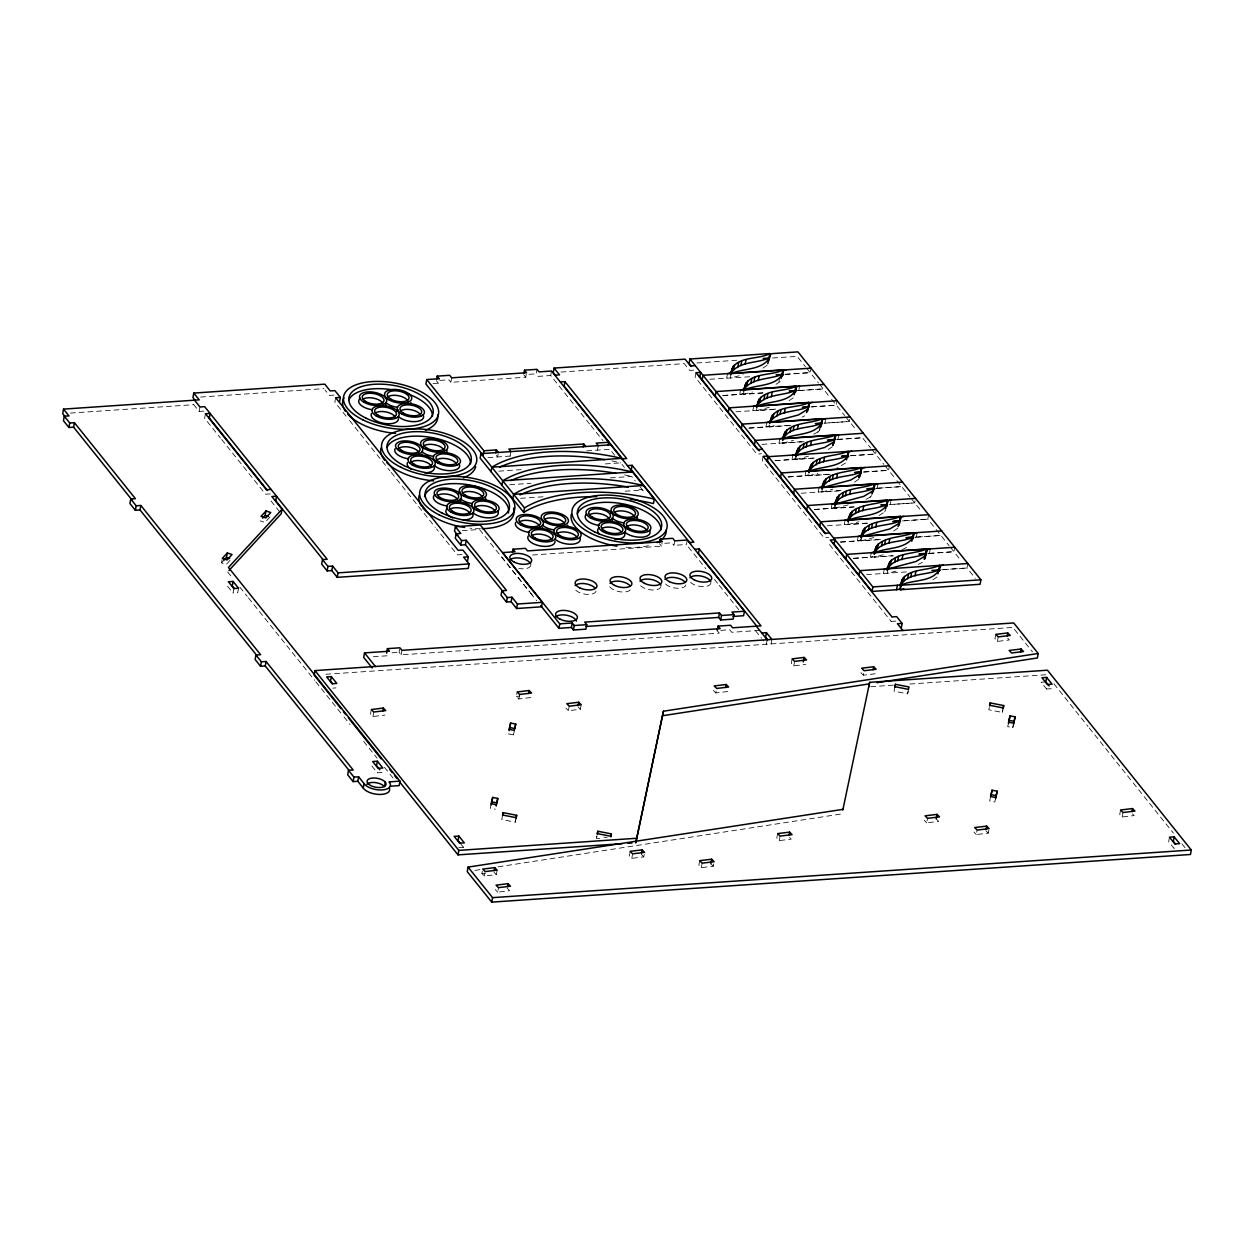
<?xml version="1.0" encoding="UTF-8"?>
<svg xmlns="http://www.w3.org/2000/svg" width="1254" height="1254" viewBox="0 0 1254 1254"><rect width="100%" height="100%" fill="white"/><g stroke="black" fill="none" stroke-linecap="round" stroke-linejoin="round"><path stroke-width="0.75" stroke-dasharray="5 3.75" d="M203.838 411.14L199.151 411.469L193.712 404.681L194.542 400.183M199.151 411.469L199.982 406.97M205.421 413.757L204.606 418.256L220.453 438.007M229.999 560.397L226.269 564.441L221.503 562.874L222.319 558.375M238.542 588.22L237.727 592.719L233.025 593.032L233.855 588.549M335.664 397.722L334.849 402.221L348.33 419.008M371.325 709.513L370.51 713.996L372.955 716.504L384.9 715.078M372.955 716.504L373.77 712.021M433.038 383.536L438.398 383.175L439.213 378.692M717.257 630.605L719.294 633.145L401.123 654.839L399.085 652.299L399.916 647.801M382.015 772.495L377.313 772.809L378.144 768.31M526.288 374.225L525.739 377.219L450.876 382.329L451.691 377.83M401.123 654.839L401.954 650.34M498.151 453.964L497.603 456.958L495.565 454.403M510.08 456.095L510.911 451.612M589.615 424.024L550.694 375.526L538.217 376.372L536.163 373.833L536.994 369.334M458.807 847.673L463.494 847.343L464.043 844.35M550.694 375.526L551.509 371.027M491.16 803.72L490.33 808.203L495.408 809.206M497.148 870.135L496.318 874.634L484.357 876.06L481.912 873.552L482.743 869.069M530.755 697.522L518.811 698.964L516.35 696.44L517.181 691.957M484.357 876.06L484.906 873.066M518.811 698.964L519.626 694.465M508.309 733.872L513.388 734.86L513.936 731.866M502.572 815.022L501.757 819.505L515.284 822.169L515.849 819.802M507.196 888.193L509.657 890.701L497.697 892.143L498.512 887.644M515.284 822.169L516.099 817.671M597.421 450.139L598.252 445.656M581.198 704.764L580.367 709.247L568.407 710.689L569.238 706.19M599.835 838.769L596.449 838.095L597.265 833.612M532.574 554.989L661.469 546.195L662.018 543.201M695.986 372.72L695.155 377.203L756.867 454.089L761.539 453.776M687.255 540.004L686.424 544.502L673.947 545.349L674.777 540.866M630.182 851.325L629.367 855.808L631.812 858.316L643.772 856.89L644.321 853.896M631.812 858.316L632.627 853.833M727.508 373.614L726.677 378.081A5.862 2.759 10.4 0 0 730.126 376.325M731.16 373.598L730.33 378.081L743.12 374.758M722.774 395.543L739.75 394.367L740.565 389.9M762.887 393.035L743.403 394.367L744.233 389.869M753.638 406.186L752.823 410.654A5.862 2.759 10.4 0 0 756.256 408.898M774 409.447L756.476 410.638L757.291 406.155M727.822 691.503L715.862 692.945L716.677 688.462M748.904 428.1L765.88 426.924L766.711 422.457M763.137 456.378L762.307 460.876L824.019 537.762L828.706 537.449M790.961 425.467L769.533 426.924L770.364 422.441M778.938 381.718L779.486 378.724M699.716 860.652L698.901 865.135L701.347 867.658L713.307 866.216L713.855 863.222M779.769 438.743L778.953 443.211A5.862 2.759 10.4 0 0 782.026 442.113M701.347 867.658L702.162 863.16M804.033 441.753L782.606 443.211L783.436 438.712M797.45 390.762A5.862 2.759 10.4 0 1 798.751 390.574L799.566 386.107M775.035 460.657L792.026 459.497L792.841 455.03M784.879 374.366L810.194 372.642L811.009 368.143M813.203 458.29L795.679 459.481L796.494 454.998M767.197 639.759L766.366 644.242L762.745 639.728M771.053 643.929L771.868 639.43M788.108 476.943L805.084 475.768L805.914 471.3M830.164 474.31L808.736 475.768L809.567 471.285M813.736 434.15L817.859 432.05L818.69 427.567M817.859 432.05L819.395 430.435L820.21 425.952M825.696 418.664L824.881 423.131L849.397 421.485L850.212 416.986M818.972 487.587L818.157 492.054A5.862 2.759 10.4 0 0 821.589 490.298M811.009 406.923L836.324 405.199L837.155 400.716M839.334 490.863L821.809 492.054L822.64 487.555M792.152 658.867L791.321 663.35L793.782 665.874L805.726 664.432M793.782 665.874L794.597 661.375M836.653 439.605A5.862 2.759 10.4 0 1 837.938 439.417L838.769 434.95M814.238 509.5L831.23 508.34L832.045 503.873M854.35 507.008L834.882 508.325L835.697 503.842M777.637 833.581L776.806 838.064L779.267 840.572L791.211 839.145L788.766 836.622M779.267 840.572L780.082 836.089M845.102 520.144L844.287 524.611A5.862 2.759 10.4 0 0 847.359 523.514M867.423 523.279L847.939 524.611L848.77 520.128M840.384 542.073L857.36 540.897L858.175 536.43M850.212 455.766L875.527 454.042L876.358 449.559M878.537 539.706L861.012 540.897L861.843 536.398M866.012 499.28L870.135 497.18L870.95 492.681M875.856 488.449A5.862 2.759 10.4 0 1 877.142 488.261L877.972 483.793M853.441 558.343L870.417 557.184L871.248 552.701M863.285 472.053L888.6 470.328L889.415 465.83M879.085 515.551L884.728 511.851L885.543 507.353M891.03 500.064L890.215 504.531L914.73 502.885L915.561 498.402M875.261 673.759L863.316 675.201L864.131 670.718M884.305 568.987L883.49 573.454A5.862 2.759 10.4 0 0 886.562 572.357M887.973 568.971L887.142 573.454L898.115 570.601M895.858 621.106L891.171 621.42L892.002 616.937M915.059 537.292A5.862 2.759 10.4 0 1 916.345 537.104L917.176 532.636M894.901 686.69L894.086 691.189L907.614 693.838L908.178 691.471M928.618 514.673L927.803 519.172L934.935 528.044M928.117 553.578A5.862 2.759 10.4 0 1 929.418 553.375L930.233 548.907M907.614 693.838L908.429 689.355M928.618 553.453L953.933 551.729L954.764 547.246M967.822 563.516L967.006 568.015L975.314 578.376M936.221 818.878L938.666 821.401L926.706 822.828L927.537 818.345M995.801 634.383L994.971 638.866L997.432 641.39L1009.376 639.948L1006.931 637.424M997.432 641.39L998.247 636.891M988.826 830.132L988.277 833.126L976.317 834.568L977.148 830.07M989.343 707.397L988.779 709.78L1002.307 712.429L1003.122 707.93M990.535 796.509L989.719 801.008L994.798 802.011L995.566 798.861M1008.451 723.511L1007.683 726.662L1012.777 727.665L1013.608 723.166M1051.275 688.697L1046.588 689.01L1047.403 684.512M1120.543 810.006L1119.728 814.504L1122.173 817.012L1134.133 815.57L1131.672 813.062M1122.173 817.012L1122.988 812.514M1169.48 837.186L1168.65 841.669L1174.105 848.456L1174.92 843.958M513.388 734.86L514.908 728.558M596.449 838.095L597.014 835.728M1002.307 712.429L1002.871 710.062M1012.777 727.665L1013.545 724.514M819.395 430.435L820.022 428.821M884.728 511.851L885.355 510.237M221.503 562.874L223.98 560.162M269.939 517.04L264.955 522.432L260.189 520.865M767.119 365.322L761.476 369.037M780.192 381.592L774.533 385.307M793.249 397.879L787.606 401.593M832.452 446.722L826.809 450.437M845.525 463.008L836.81 468.275M858.598 479.279L854.319 482.304M870.135 497.18L871.655 495.565M897.786 528.122L893.522 531.147M936.989 576.965L932.725 579.975M802.043 417.174L804.786 415.779M902.143 549.691L909.338 546.023M918.273 564.394L922.395 562.309M743.403 394.367L752.541 391.985M756.476 410.638L769.266 407.331M769.533 426.924L776.853 425.028M782.606 443.211L793.563 440.358M795.679 459.481L808.469 456.174M808.736 475.768L817.874 473.401M821.809 492.054L832.766 489.201M834.882 508.325L849.491 504.531M847.939 524.611L858.912 521.774M861.012 540.897L873.803 537.574M883.208 554.801L874.085 557.168L893.553 555.851M474.968 870.417L480.768 869.524M498.151 866.843L842.014 813.862M516.35 696.44L519.767 696.033M481.912 873.552L485.329 873.145M560.961 372.046L684.276 363.644L689.716 370.432L694.387 370.102M439.919 380.385L448.822 379.79L450.876 382.329M529.047 374.319L536.163 373.833M696.879 362.97L737.775 360.18M200.656 397.048L323.955 388.646M70.412 413.083L193.712 404.681M334.081 395.104L329.41 395.433L325.052 390.01M709.701 379.257L749.814 376.749M723.009 395.527L763.921 392.737M797.936 390.652L823.267 388.912L798.751 390.574M735.832 411.814L776.978 409.023M749.155 428.084L790.051 425.31M824.082 423.209L849.397 421.485M487.884 457.616L513.058 455.892M586.731 450.876L609.899 449.293L614.742 455.327M761.977 444.386L805.068 441.455M837.139 439.496L862.47 437.756L870.778 448.117M498.778 471.175L522.009 469.592M605.29 463.917L620.793 462.867L624.414 467.381M270.268 493.904L265.582 494.233L221.676 439.527M775.285 460.657L814.238 457.992M509.657 484.749L530.975 483.292M610.369 477.884L631.687 476.426L635.308 480.956M788.358 476.928L829.255 474.153M520.551 498.324L545.725 496.6M625.135 491.192L642.565 490A127.563 59.879 10.4 0 0 639.038 489.201M801.181 493.23L844.271 490.298M876.342 488.339L901.657 486.599L877.142 488.261M462.209 530.661L479.483 529.47L529.392 591.653M814.489 509.5L853.441 506.835M889.415 504.61L914.73 502.885M827.311 525.787L868.458 522.996M902.488 520.896L927.803 519.172L903.288 520.818M462.036 554.534L457.349 554.848L436.533 528.906M664.777 543.295L671.909 542.81L673.947 545.349M840.619 542.057L883.474 539.142M915.545 537.182L940.861 535.442L916.345 537.104M853.692 558.343L892.644 555.679M866.514 574.63L909.605 571.699M941.676 569.739L967.006 568.015L942.491 569.661M391.953 652.785L399.085 652.299M720.815 630.354L729.734 629.743L731.772 632.298L760.159 630.354M373.284 656.735L388.646 655.685M325.868 674.276L1012.887 627.439L1032.481 651.861M332.843 688.117L335.978 687.897M870.793 686.69L894.243 685.092M909.871 684.026L1046.62 674.699M1045.82 681.91L1041.133 682.223L1046.588 689.01M772.605 358.001L797.121 356.355L805.444 366.717M785.678 374.288L810.194 372.642M811.808 406.845L836.324 405.199M837.938 439.417L862.47 437.756M851.011 455.688L875.527 454.042M864.084 471.974L888.6 470.328M929.418 553.375L953.933 551.729M603.785 837.061L607.171 837.719M860.871 672.693L863.316 675.201M985.816 830.618L988.277 833.126M973.872 832.045L976.317 834.568M924.261 820.32L926.706 822.828M713.416 690.437L715.862 692.945M577.922 706.739L580.367 709.247M565.962 708.181L568.407 710.689M710.846 863.708L713.307 866.216M641.311 854.366L643.772 856.89M493.872 872.11L496.318 874.634M495.252 889.619L497.697 892.143M806.635 368.206L818.501 383.003M819.693 384.476L830.383 397.8M831.574 399.274L844.647 415.56M845.839 417.049L856.529 430.357M871.969 449.606L883.851 464.403M885.026 465.892L895.732 479.2M896.908 480.69L909.981 496.96M911.172 498.449L921.862 511.773M936.111 529.533L949.184 545.803M950.375 547.293L961.066 560.616M829.458 544.549L891.171 621.42M590.822 425.529L602.986 440.687M640.151 486.975L644.995 493.01M688.336 547.01L705.892 568.752M714.404 579.348L718.056 583.909M719.263 585.414L738.731 609.663M755.488 630.684L761.539 638.208M523.686 374.68L525.739 377.219M659.432 543.656L661.469 546.195M436.345 380.636L438.398 383.175M501.757 557.089L534.612 598.001M530.599 593.158L536.696 600.744M349.552 420.529L389.978 470.893M391.201 472.429L435.31 527.37M271.021 501.004L280.112 512.322M460.218 843.268L463.494 847.343M227.632 571.949L232.523 578.047M239.875 587.201L247.226 596.371M248.449 597.892L314.613 680.311M315.836 681.831L342.781 715.423M344.004 716.943L350.132 724.577M363.613 741.365L377.093 758.153M384.445 767.307L393.019 777.997M227.585 586.261L233.025 593.032M371.874 766.022L377.313 772.809M1053.94 683.838L1088.064 726.505M1089.287 728.025L1131.954 781.352M1133.177 782.888L1173.415 833.158M1181.942 843.832L1185.594 848.394M530.771 565.491A11.035 5.173 10.4 0 1 518.733 568.407M710.861 583.251A11.035 5.173 10.4 0 1 701.66 586.558A11.035 5.173 10.4 0 1 690.061 581.809M660.952 586.668A11.035 5.173 10.4 0 1 651.751 589.96A11.035 5.173 10.4 0 1 640.151 585.21M630.323 589.929A11.035 5.173 10.4 0 1 617.564 591.292A11.035 5.173 10.4 0 1 609.366 584.458M596.073 591.089A11.035 5.173 10.4 0 1 585.446 594.239A11.035 5.173 10.4 0 1 574.473 588.22M685.907 584.96A11.035 5.173 10.4 0 1 676.705 588.251A11.035 5.173 10.4 0 1 665.106 583.518M648.412 545.662A48.263 22.666 10.4 0 1 625.809 547.214M480.501 528.733A48.263 22.666 10.4 0 1 470.015 528.2M624.602 474.89A127.563 59.879 10.4 0 1 631.687 476.426M611.936 460.955A127.563 59.879 10.4 0 1 620.793 462.867M860.793 539.142A5.862 2.759 10.4 0 1 857.36 540.897M872.768 556.604A5.862 2.759 10.4 0 1 870.417 557.184M834.662 506.585A5.862 2.759 10.4 0 1 831.23 508.34M795.459 457.741A5.862 2.759 10.4 0 1 792.026 459.497M808.156 474.67A5.862 2.759 10.4 0 1 805.084 475.768M769.329 425.169A5.862 2.759 10.4 0 1 765.88 426.924M742.823 393.27A5.862 2.759 10.4 0 1 739.75 394.367"/><path stroke-width="1.5" d="M339.52 401.891L340.351 397.408L334.912 390.621L330.225 390.934L324.786 384.163L193.774 393.082L199.214 399.869L63.531 409.117L62.7 413.616L64.879 416.328M63.531 409.117L68.97 415.905L64.283 416.218L63.468 420.717L68.907 427.504L73.594 427.175L132.125 500.127M68.907 427.504L69.738 423.006L64.283 416.218M73.594 427.175L74.409 422.692L69.738 423.006M74.409 422.692L135.401 498.669L130.714 498.982L129.899 503.481L135.338 510.268L140.009 509.939L256.13 654.619M135.338 510.268L136.169 505.77L130.714 498.982M140.009 509.939L140.84 505.456L136.169 505.77M193.774 393.082L192.944 397.581L195.122 400.292M209.277 417.927L210.108 413.444L205.421 413.757L266.412 489.734L271.083 489.421M223.98 560.162L226.472 557.466L227.287 552.983L232.053 554.55L227.084 559.958L222.319 558.375L227.287 552.983M233.103 581.448L238.542 588.22L233.855 588.549L228.416 581.762L233.103 581.448L232.272 585.932L234.451 588.643M262.682 518.153L265.174 515.457L265.989 510.974L270.754 512.541L265.785 517.949L261.02 516.366L265.989 510.974M275.708 500.691L276.538 496.208L271.852 496.521L282.072 509.249L281.241 513.732L228.933 570.523M140.84 505.456L260.628 654.698L255.941 655.011L255.126 659.51L260.566 666.282L265.252 665.968L348.737 769.987M260.566 666.282L261.396 661.798L255.941 655.011M265.252 665.968L266.067 661.485L261.396 661.798M194.542 400.183L199.982 406.97L204.653 406.657L327.169 559.284L322.482 559.613L321.667 564.096L327.106 570.883L331.793 570.57L337.232 577.342L468.244 568.423L469.074 563.924L463.619 557.137L468.306 556.823L467.476 561.306M327.106 570.883L327.937 566.385L322.482 559.613M331.793 570.57L332.608 566.071L327.937 566.385M877.048 682.678L1037.387 657.958L1038.202 653.475L1013.702 622.94L314.973 670.592L314.158 675.075L340.978 708.604M337.232 577.342L338.063 572.859L332.608 566.071M331.354 676.627L336.793 683.414L332.106 683.728L326.667 676.941L331.354 676.627L330.523 681.11L332.702 683.822M694.606 549.299L699.277 548.986L760.99 625.871L732.602 627.799L730.565 625.26L718.087 626.107L720.125 628.646L401.954 650.34L399.916 647.801L387.439 648.647L389.477 651.202L364.522 652.895L363.691 657.394L372.172 667.943M266.067 661.485L353.189 770.019L348.502 770.332L347.687 774.831L353.126 781.618L357.813 781.289L363.252 788.076A13.81 6.489 10.4 0 0 379.743 794.456A13.81 6.489 10.4 0 0 389.414 788.217M426.736 379.539L425.921 384.022L483.088 455.265L483.903 450.766L426.736 379.539L439.213 378.692L437.176 376.137L449.653 375.291L451.691 377.83L526.555 372.736L524.517 370.181L536.994 369.334L539.032 371.874L551.509 371.027L608.676 442.254L608.127 445.248M353.126 781.618L353.957 777.119L348.502 770.332M357.813 781.289L358.628 776.806L353.957 777.119M436.627 379.131L437.176 376.137M386.608 653.146L387.439 648.647M363.252 788.076L364.068 783.609L358.628 776.806M382.736 711.065L383.285 708.071L371.325 709.513L373.77 712.021L385.73 710.579L383.285 708.071M377.391 761.209L382.831 767.997L378.144 768.31L372.704 761.539L377.391 761.209L376.561 765.708L379.837 769.768M385.291 782.135L385.981 783.421A9.656 4.53 10.4 0 1 380.37 787.512A9.656 4.53 10.4 0 1 369.099 784.565L367.814 783.327A9.656 4.53 10.4 0 1 372.736 778.013A9.656 4.53 10.4 0 1 385.291 782.167L384.461 786.634A9.656 4.53 10.4 0 0 375.557 782.606A9.656 4.53 10.4 0 0 366.858 784.283M282.072 509.249L228.447 567.451L399.963 781.132L399.133 785.631L390.025 786.258M455.359 526.696L460.798 533.467L456.127 533.796L461.566 540.568L466.253 540.255L506.538 590.462L501.866 590.775L507.306 597.562L511.977 597.233L511.162 601.732L516.601 608.519L541.556 606.811L542.386 602.328L480.313 524.987L455.359 526.696L454.528 531.179L457.804 535.254M456.127 533.796L455.296 538.279L460.751 545.067L465.422 544.753L503.277 591.904M460.751 545.067L461.566 540.568M630.323 499.233A127.563 59.879 10.4 0 1 653.459 503.559L654.29 499.076L610.729 444.809L480.956 453.65L480.141 458.149L523.702 512.416A127.563 59.879 10.4 0 1 596.716 496.647M465.422 544.753L466.253 540.255M491.019 471.708L491.85 467.225A127.563 59.879 10.4 0 1 621.608 458.368L491.85 467.225M495.832 452.913L496.38 449.92L483.903 450.766M501.913 485.282L502.744 480.784A127.563 59.879 10.4 0 1 632.502 471.943L502.744 480.784M523.968 373.175L524.517 370.181M512.808 498.841L513.623 494.358A127.563 59.879 10.4 0 1 643.396 485.502L513.623 494.358M501.866 590.775L501.036 595.258L506.475 602.045L511.162 601.732M458.87 836.073L464.309 842.86L459.622 843.174L454.183 836.387L458.87 836.073L458.055 840.556L460.218 843.268M512.478 552.199L513.027 549.205L525.504 548.359L527.542 550.898L662.3 541.712L660.247 539.157L672.724 538.311L674.777 540.866L687.255 540.004L744.421 611.231L743.591 615.73L732.9 616.451M622.109 843.691L458.008 854.867L458.839 850.384L314.973 670.592M506.475 602.045L507.306 597.562M523.702 512.416L524.517 507.917L480.956 453.65M695.218 365.619L690.546 365.933L685.092 359.146L554.08 368.08L553.265 372.579L555.444 375.291M842.845 809.363L468.071 867.11L467.24 871.608L491.74 902.128L1190.469 854.491L1191.3 850.008L1047.451 670.2L869.665 682.333L842.813 810.068M516.601 608.519L517.432 604.02L511.977 597.233M560.287 381.968L564.974 381.655L564.143 386.138L623.442 460.014M491.85 801.917L492.681 797.419L497.76 798.422L496.945 802.905L491.85 801.917L491.098 805.052M509.829 727.571L510.644 723.072L515.739 724.075L514.908 728.558L509.829 727.571L509.061 730.721M502.603 815.649L503.152 812.655L516.679 815.304L516.131 818.298M494.139 870.621L494.687 867.627L482.743 869.069L485.188 871.577L497.148 870.135L494.687 867.627M528.592 693.509L529.141 690.515L517.181 691.957L519.626 694.465L531.586 693.023L529.141 690.515M491.74 902.128L492.571 897.645L468.071 867.11M583.173 446.957L583.721 443.963L508.858 449.073L510.911 451.612M507.478 886.688L508.027 883.694L496.067 885.136L498.512 887.644L510.472 886.217L508.027 883.694M744.421 611.231L731.944 612.093L733.982 614.632L733.167 619.115L720.689 619.978L721.505 615.479L719.467 612.94L584.709 622.125L586.747 624.664L585.932 629.163L573.454 630.01L571.416 627.47L558.939 628.317L559.754 623.834L502.588 552.591L515.065 551.744L513.027 549.205M571.416 627.47L572.232 622.972L559.754 623.834M573.454 630.01L574.269 625.527L572.232 622.972M578.188 705.234L578.737 702.24L566.792 703.682L569.238 706.19L581.198 704.764L578.737 702.24M627.439 465.642L632.126 465.312L631.295 469.811L690.593 543.672M597.296 834.239L597.844 831.245L611.372 833.894L610.823 836.888M769.768 353.565C759.391 359.992 733.308 355.54 731.521 372.438C739.562 361.262 757.479 363.315 768.937 358.048L769.768 353.565L689.919 359.005L689.089 363.503L691.471 366.466M659.698 542.151L660.247 539.157M699.842 376.89L700.657 372.407L695.986 372.72L757.698 449.606L762.369 449.277M702.162 379.774L702.977 375.291L782.841 369.852L782.01 374.335C770.536 379.601 752.635 377.548 744.594 388.724C746.381 371.827 772.464 376.278 782.841 369.852M715.219 396.06L716.05 391.577L795.898 386.122L795.083 390.621C783.609 395.872 765.708 393.834 757.667 404.995C759.438 388.113 785.537 392.549 795.898 386.122M663.429 711.222L635.794 842.751L663.429 711.222L1038.202 653.475M641.593 852.877L642.142 849.883L630.182 851.325L632.627 853.833L644.587 852.391L642.142 849.883M730.392 374.836L732.352 367.939M699.277 548.986L698.447 553.484L756.538 625.84M732.164 370.823L732.994 366.325M733.7 369.209L734.515 364.71M728.292 412.347L729.123 407.848L808.971 402.409L808.14 406.892C796.682 412.158 778.765 410.105 770.724 421.281C772.511 404.384 798.594 408.835 808.971 402.409M737.807 367.108L738.637 362.625M740.879 365.541L741.71 361.058M745.189 364.224L746.02 359.726M743.465 391.123L745.425 384.226M745.237 387.094L746.052 382.611M746.757 385.495L747.588 380.997M741.365 428.617L742.18 424.134L822.044 418.695L821.213 423.178C810.225 429.291 787.951 425.545 782.857 440.154M750.88 383.395L751.71 378.896M753.952 381.827L754.767 377.329M758.262 380.511L759.093 376.012M756.523 407.409L758.482 400.512M720.689 619.978L718.636 617.423L719.467 612.94M758.294 403.38L759.125 398.897M717.257 630.605L718.087 626.107M759.83 401.766L760.645 397.283M767.761 363.707L769.987 355.29A5.862 2.759 10.4 0 1 773.436 353.534L797.952 351.872L980.894 579.803L980.064 584.286L900.215 589.741L901.046 585.242C912.269 579.066 935.813 582.938 939.873 566.949A5.862 2.759 10.4 0 1 943.306 565.193M769.172 359.773L769.987 355.29M754.422 444.904L755.253 440.42L835.101 434.966L834.286 439.464C823.282 445.562 801.024 441.816 795.929 456.44M763.952 399.665L764.768 395.182M767.025 398.098L767.84 393.615M771.335 396.781L772.15 392.298M769.595 423.68L771.555 416.783M771.367 419.667L772.198 415.168M772.903 418.052L773.718 413.554M781.101 378.489L783.06 371.576A5.862 2.759 10.4 0 1 786.493 369.82M782.23 376.043L783.06 371.576M766.993 460.563L767.809 456.064L763.137 456.378L824.85 533.263L829.521 532.95M725.643 687.49L726.191 684.496L714.231 685.938L716.677 688.462L728.637 687.02L726.191 684.496M777.01 415.952L777.841 411.453M780.082 414.384L780.913 409.901M784.393 413.068L785.223 408.569M782.668 439.966C783.907 421.297 810.241 424.651 822.044 418.695M783.797 437.568L784.628 433.069M784.44 435.937L785.255 431.454M785.96 434.339L786.791 429.84M794.158 394.759L796.118 387.862A5.862 2.759 10.4 0 1 799.566 386.107M796.118 387.862L795.302 392.33A5.862 2.759 10.4 0 1 795.663 391.671M780.568 477.461L781.383 472.977L861.247 467.538L860.416 472.021C849.428 478.135 827.154 474.388 822.06 488.997M710.846 863.708L711.676 859.209L699.716 860.652L702.162 863.16L714.122 861.717L711.676 859.209M790.083 432.238L790.913 427.739M793.155 430.671L793.97 426.172M797.466 429.338L798.296 424.855M795.726 456.237C796.98 437.583 823.314 440.922 835.101 434.966M796.87 453.838L797.685 449.355M797.497 452.224L798.328 447.741M799.033 450.609L799.848 446.126M806.588 412.66L809.191 404.133A5.862 2.759 10.4 0 1 812.623 402.377M761.758 632.972L766.429 632.659L765.598 637.142L767.777 639.853M807.231 411.046L807.78 408.052M808.642 407.111L809.191 404.133M793.625 493.747L794.456 489.248L874.304 483.809L873.489 488.308C862.486 494.405 840.227 490.659 835.133 505.284M803.156 448.509L803.971 444.026M806.212 446.941L807.043 442.458M810.539 445.625L811.354 441.142M808.799 472.523C810.037 453.854 836.371 457.208 848.174 451.252L847.343 455.735C836.355 461.848 814.097 458.102 809.002 472.711M809.927 470.125L810.758 465.626M810.57 468.51L811.401 464.011M812.09 466.896L812.921 462.397M820.304 427.332L822.263 420.419A5.862 2.759 10.4 0 1 825.696 418.664M820.492 427.52L822.263 420.419M806.698 510.033L807.529 505.534L887.377 500.095L886.547 504.578C875.558 510.691 853.3 506.945 848.206 521.554M816.213 464.795L817.044 460.296M819.285 463.228L820.116 458.745M823.596 461.911L824.427 457.412M821.872 488.809C823.11 470.14 849.444 473.495 861.247 467.538M823 486.411L823.831 481.912M823.643 484.781L824.458 480.298M825.163 483.182L825.994 478.683M832.734 445.233L835.321 436.706A5.862 2.759 10.4 0 1 838.769 434.95M833.095 445.107L833.91 440.609M834.772 439.684L835.321 436.706M819.771 526.304L820.586 521.821L900.45 516.366L899.62 520.865C888.631 526.978 866.357 523.231 861.263 537.841M829.286 481.081L830.117 476.583M832.358 479.514L833.173 475.015M836.669 478.182L837.484 473.698M803.281 661.924L804.112 657.425L792.152 658.867L794.597 661.375L806.557 659.933L804.112 657.425M834.929 505.08C836.183 486.427 862.501 489.765 874.304 483.809M836.073 502.682L836.888 498.199M836.7 501.067L837.531 496.584M838.236 499.453L839.051 494.969M846.434 459.889L848.394 452.976A5.862 2.759 10.4 0 1 851.827 451.221M847.579 457.444L848.394 452.976M842.359 497.352L843.174 492.869M834.145 544.22L834.976 539.737L830.289 540.051L892.002 616.937L896.673 616.623L902.128 623.395L901.297 627.893M845.415 495.785L846.246 491.302M849.742 494.468L850.557 489.985M789.048 835.133L789.597 832.139L777.637 833.581L780.082 836.089L792.042 834.647L789.597 832.139M848.002 521.366C849.24 502.697 875.574 506.052 887.377 500.095M849.13 518.968L849.961 514.469M849.773 517.353L850.588 512.855M851.294 515.739L852.124 511.24M858.865 477.79L861.467 469.262A5.862 2.759 10.4 0 1 864.899 467.507M860.056 473.181L859.225 477.664L860.636 473.73A5.862 2.759 10.4 0 1 861.012 473.071M860.636 473.73L861.467 469.262M845.901 558.876L846.716 554.378L926.581 548.938L925.75 553.422C914.762 559.535 892.503 555.788 887.393 570.398M855.416 513.638L856.247 509.14M858.488 512.071L859.319 507.588M862.799 510.754L863.63 506.255M861.075 537.652C862.313 518.984 888.647 522.338 900.45 516.366M862.203 535.254L863.034 530.755M862.846 533.624L863.661 529.141M864.367 532.025L865.197 527.526M871.938 494.076L874.524 485.549A5.862 2.759 10.4 0 1 877.972 483.793M872.565 492.446L873.113 489.452M874.524 485.549L873.709 490.016A5.862 2.759 10.4 0 1 874.806 488.825M858.974 575.147L859.789 570.664L967.822 563.516M868.489 529.925L869.304 525.426M871.561 528.357L872.376 523.858M875.872 527.025L876.687 522.542M874.132 553.923C875.386 535.27 901.704 538.609 913.508 532.652L912.693 537.151C901.689 543.248 879.43 539.502 874.336 554.127M875.276 551.525L876.091 547.042M875.903 549.91L876.734 545.427M877.439 548.296L878.255 543.813M885.637 508.732L887.597 501.819A5.862 2.759 10.4 0 1 891.03 500.064M887.597 501.819L886.782 506.287A5.862 2.759 10.4 0 1 887.142 505.644M899.996 587.985A5.862 2.759 10.4 0 1 896.563 589.741L872.032 591.433L872.862 586.935L689.919 359.005M881.562 546.195L882.377 541.712M884.619 544.628L885.449 540.145M888.945 543.311L889.76 538.828M887.205 570.209C888.443 551.541 914.777 554.895 926.581 548.938M888.334 567.811L889.164 563.312M888.976 566.197L889.791 561.698M890.497 564.582L891.328 560.083M898.068 526.633L900.67 518.106A5.862 2.759 10.4 0 1 904.103 516.35M868.834 686.816L869.665 682.333M898.71 525.018L899.259 522.025M900.121 521.084L900.67 518.106M873.097 669.746L873.646 666.752L861.686 668.194L864.131 670.718L876.091 669.275L873.646 666.752M894.619 562.482L895.45 557.983M897.692 560.914L898.522 556.431M896.563 589.741L897.378 585.273A5.862 2.759 10.4 0 0 900.827 583.518C904.886 567.529 928.415 571.401 939.654 565.209L938.823 569.708C927.835 575.821 905.56 572.075 900.466 586.684M902.002 559.597L902.833 555.099M900.278 586.496L900.827 583.518M901.407 584.098L902.237 579.599M902.049 582.467L902.864 577.984M903.57 580.868L904.4 576.37M911.768 541.289L913.727 534.392A5.862 2.759 10.4 0 1 917.176 532.636M913.727 534.392L912.912 538.859A5.862 2.759 10.4 0 1 913.273 538.201M907.692 578.768L908.507 574.269M910.765 577.201L911.58 572.702M915.075 575.868L915.89 571.385M894.933 687.317L895.481 684.323L909.009 686.988L908.429 689.355L894.901 686.69L895.481 684.323M924.198 559.19L926.8 550.663A5.862 2.759 10.4 0 1 930.233 548.907M925.389 554.582L924.559 559.065L925.985 555.13M926.251 553.641L926.8 550.663M937.914 573.862L938.462 570.868M939.873 566.949L939.042 571.416A5.862 2.759 10.4 0 1 940.139 570.225M936.221 818.878L937.036 814.395L925.091 815.837L927.537 818.345L939.481 816.903L937.036 814.395M989.625 705.908L990.174 702.914L1003.702 705.563L1003.153 708.557M1007.213 635.935L1007.761 632.941L995.801 634.383L998.247 636.891L1010.207 635.449L1007.761 632.941M992.055 790.208L991.24 794.707L996.319 795.71L997.149 791.211L992.055 790.208L990.535 796.509L995.629 797.513L997.149 791.211M986.099 829.113L986.647 826.12L974.687 827.562L977.148 830.07L989.092 828.628L986.647 826.12M1020.537 652.002L1021.085 649.008L1009.141 650.45L1011.586 652.973L1023.546 651.531L1021.085 649.008M1008.451 723.511L1010.034 715.877L1015.129 716.865L1013.545 724.514M1046.651 677.411L1052.09 684.198L1047.403 684.512L1041.964 677.74L1046.651 677.411L1045.82 681.91L1049.096 685.969M1131.954 811.557L1132.503 808.564L1120.543 810.006L1122.988 812.514L1134.948 811.087L1132.503 808.564M1174.167 836.857L1179.622 843.644L1174.92 843.958L1169.48 837.186L1174.167 836.857L1173.352 841.356L1175.531 844.067M492.681 797.419L491.16 803.72L496.239 804.723M510.644 723.072L509.124 729.373L514.218 730.377L515.739 724.075M496.176 806.056L497.76 798.422M503.152 812.655L502.572 815.022L516.099 817.671L516.679 815.304M597.844 831.245L597.265 833.612L610.792 836.261L611.372 833.894M990.174 702.914L989.594 705.281L1003.122 707.93L1003.702 705.563M1010.034 715.877L1008.514 722.179L1013.608 723.166L1015.129 716.865M995.566 798.861L996.319 795.71M807.435 411.234L808.375 408.616M833.565 443.791L834.506 441.173M898.899 525.191L899.839 522.573M768.577 359.208C760.535 370.385 742.634 368.331 731.16 373.598L811.009 368.143M781.65 375.495C773.608 386.655 755.707 384.617 744.233 389.869L824.082 384.429M794.707 391.765C786.681 402.942 768.765 400.888 757.291 406.155L837.155 400.716M820.853 424.338C812.811 435.499 794.911 433.461 783.436 438.712L863.285 433.273M846.983 456.895C838.942 468.071 821.041 466.018 809.567 471.285L889.415 465.83M886.186 505.738C878.145 516.914 860.244 514.861 848.77 520.128L928.618 514.673M912.316 538.295C904.291 549.471 886.374 547.418 874.9 552.685L954.764 547.246M807.137 409.666L798.422 414.949L770.364 422.441L850.212 416.986M833.283 442.239L824.568 447.506L796.494 454.998M859.413 474.796L850.698 480.063L822.64 487.555L902.488 482.116M872.486 491.082L863.771 496.349L835.697 503.842L915.561 498.402M898.616 523.639L889.901 528.906L861.843 536.398L941.691 530.959M924.747 556.196L916.031 561.478L887.973 568.971M900.215 589.741L903.868 588.784M662.614 715.721L869.32 683.869M399.963 781.132L389.022 781.916A13.81 6.489 10.4 0 1 382.313 789.926A13.81 6.489 10.4 0 1 364.068 783.609M763.106 358.456L768.937 358.048M554.848 375.181L559.535 374.868L554.08 368.08M340.351 397.408L335.664 397.722L458.18 550.365L462.851 550.036L468.306 556.823M776.163 374.727L782.919 374.491M789.236 391.013L795.083 390.621M790.145 391.185L795.992 390.778M802.309 407.299L808.14 406.892M803.218 407.456L809.065 407.064M815.366 423.57L821.213 423.178M816.291 423.742L822.122 423.335M608.676 442.254L596.199 443.117L598.252 445.656M828.439 439.856L834.286 439.464M827.405 440.154L835.195 439.621M622 458.854L626.687 458.541L564.974 381.655M876.358 449.559L768.326 456.691L767.495 461.19L825.712 533.702M841.512 456.142L847.343 455.735M842.422 456.299L848.268 455.907M854.57 472.413L860.416 472.021M855.494 472.586L861.326 472.178M867.643 488.699L873.489 488.308M866.608 488.997L874.399 488.464M880.716 504.986L886.547 504.578M881.625 505.143L887.471 504.751M893.773 521.256L899.62 520.865M892.738 521.554L900.529 521.021M689.151 542.527L693.838 542.198L632.126 465.312M833.659 538.091L913.508 532.652M338.063 572.859L469.074 563.924M906.846 537.543L912.693 537.151M905.811 537.841L913.602 537.308M919.919 553.829L925.75 553.422M918.884 554.127L926.675 553.594M931.941 570.398L939.732 569.865M517.432 604.02L542.386 602.328M872.862 586.935L897.378 585.273M901.046 585.242L980.894 579.803M574.269 625.527L586.747 624.664M721.505 615.479L733.982 614.632M585.837 626.483L718.636 617.423M902.128 623.395L897.441 623.724L902.88 630.496M458.839 850.384L636.609 838.268M627.972 843.284L631.891 843.017M492.571 897.645L1191.3 850.008M1009.219 720.36L1014.298 721.363M265.174 515.457L268.34 516.507M226.472 557.466L229.654 558.516M698.588 375.338L759.172 450.829M832.828 542.59L872.032 591.433M766.429 632.659L771.868 639.43M756.303 626.185L767.197 639.759M583.721 443.963L585.775 446.502M496.38 449.92L498.434 452.459M540.693 605.588L558.939 628.317M208.728 417.253L267.541 490.518M274.892 499.672L322.67 559.206M364.522 652.895L375.401 666.47M343.408 711.645L345.853 714.686M348.283 717.743L381.2 758.874M389.743 769.548L392.173 772.589M394.618 775.646L397.048 778.687M399.493 781.744L458.008 854.867M397.581 407.346A13.794 6.474 10.4 0 1 385.668 402.487M410.936 402.565A13.794 6.474 10.4 0 1 410.544 404.211M387.799 396.86A11.035 5.173 10.4 0 1 398.553 395.715A11.035 5.173 10.4 0 1 407.785 400.794M372.548 409.792A13.794 6.474 10.4 0 1 360.384 398.333M385.386 403.239A13.794 6.474 10.4 0 1 385.511 406.641M362.767 399.305A11.035 5.173 10.4 0 1 373.52 398.145A11.035 5.173 10.4 0 1 382.768 403.224M398.364 418.773A13.794 6.474 10.4 0 1 383.222 423.256A13.794 6.474 10.4 0 1 371.545 413.507M375.212 413.068A11.035 5.173 10.4 0 1 385.966 411.923A11.035 5.173 10.4 0 1 395.214 417.002M423.1 414.855A13.794 6.474 10.4 0 1 415.45 421.595A13.794 6.474 10.4 0 1 398.349 416.532M396.797 411.359A13.794 6.474 10.4 0 1 398.098 409.948M400.481 410.92A11.035 5.173 10.4 0 1 412.629 410.089A11.035 5.173 10.4 0 1 420.905 416.25M433.618 456.378A13.794 6.474 10.4 0 1 421.705 451.518M446.455 449.825A13.794 6.474 10.4 0 1 446.581 453.243M422.802 447.02A11.035 5.173 10.4 0 1 433.163 444.512A11.035 5.173 10.4 0 1 443.838 449.81M408.6 458.807A13.794 6.474 10.4 0 1 395.12 448.76M421.955 454.026A13.794 6.474 10.4 0 1 421.548 455.672M397.769 449.449A11.035 5.173 10.4 0 1 408.13 446.941A11.035 5.173 10.4 0 1 418.805 452.255M433.868 466.033A13.794 6.474 10.4 0 1 424.557 472.821M411.343 469.372A13.794 6.474 10.4 0 1 407.581 462.538M410.215 463.228A11.035 5.173 10.4 0 1 420.592 460.72A11.035 5.173 10.4 0 1 431.251 466.018M459.136 463.87A13.794 6.474 10.4 0 1 451.503 470.611A13.794 6.474 10.4 0 1 434.401 465.563M435.483 461.064A11.035 5.173 10.4 0 1 447.27 458.792A11.035 5.173 10.4 0 1 456.942 465.281M472.288 503.559A13.794 6.474 10.4 0 1 460.375 498.684M458.823 493.512A13.794 6.474 10.4 0 1 460.108 492.101M485.11 497.007A13.794 6.474 10.4 0 1 485.251 500.424M462.491 493.073A11.035 5.173 10.4 0 1 473.244 491.929A11.035 5.173 10.4 0 1 482.492 496.992M447.255 505.989A13.794 6.474 10.4 0 1 435.091 494.531M460.077 499.437A13.794 6.474 10.4 0 1 460.218 502.854M437.474 495.502A11.035 5.173 10.4 0 1 448.227 494.358A11.035 5.173 10.4 0 1 457.459 499.437M472.539 513.215A13.794 6.474 10.4 0 1 463.228 520.002M452.866 517.98A13.794 6.474 10.4 0 1 447.537 508.309M449.92 509.281A11.035 5.173 10.4 0 1 460.673 508.136A11.035 5.173 10.4 0 1 469.921 513.199M497.791 511.052A13.794 6.474 10.4 0 1 490.157 517.792A13.794 6.474 10.4 0 1 473.056 512.745M474.153 508.246A11.035 5.173 10.4 0 1 484.514 505.738A11.035 5.173 10.4 0 1 495.189 511.052M649.556 530.426A13.794 6.474 10.4 0 1 641.923 537.167A13.794 6.474 10.4 0 1 624.821 532.119M625.903 527.62A11.035 5.173 10.4 0 1 636.28 525.112A11.035 5.173 10.4 0 1 646.939 530.426M624.053 522.934A13.794 6.474 10.4 0 1 612.14 518.059M610.588 512.886A13.794 6.474 10.4 0 1 611.874 511.475M636.875 516.382A13.794 6.474 10.4 0 1 637.001 519.783M614.256 512.447A11.035 5.173 10.4 0 1 625.009 511.303A11.035 5.173 10.4 0 1 634.258 516.366M599.02 525.363A13.794 6.474 10.4 0 1 586.856 513.905M611.842 518.811A13.794 6.474 10.4 0 1 611.983 522.228M589.239 514.877A11.035 5.173 10.4 0 1 599.992 513.732A11.035 5.173 10.4 0 1 609.225 518.811M624.304 532.589A13.794 6.474 10.4 0 1 614.993 539.377M599.553 534.267A13.794 6.474 10.4 0 1 599.302 527.683M601.685 528.655A11.035 5.173 10.4 0 1 612.438 527.495A11.035 5.173 10.4 0 1 621.686 532.574M554.252 529.94A13.794 6.474 10.4 0 1 542.324 525.081M567.607 525.16A13.794 6.474 10.4 0 1 567.2 526.805M544.455 519.454A11.035 5.173 10.4 0 1 555.208 518.31A11.035 5.173 10.4 0 1 564.457 523.388M529.219 532.386A13.794 6.474 10.4 0 1 515.755 522.338M542.574 527.589A13.794 6.474 10.4 0 1 542.183 529.235M519.422 521.899A11.035 5.173 10.4 0 1 530.176 520.739A11.035 5.173 10.4 0 1 539.424 525.818M555.02 541.367A13.794 6.474 10.4 0 1 539.894 545.866A13.794 6.474 10.4 0 1 528.2 536.101M531.884 535.662A11.035 5.173 10.4 0 1 542.637 534.517A11.035 5.173 10.4 0 1 551.885 539.596M579.756 537.449A13.794 6.474 10.4 0 1 572.122 544.189A13.794 6.474 10.4 0 1 555.02 539.126M553.469 533.953A13.794 6.474 10.4 0 1 554.754 532.542M557.137 533.514A11.035 5.173 10.4 0 1 567.89 532.37A11.035 5.173 10.4 0 1 577.138 537.433M555.553 616.984A11.035 5.173 10.4 0 1 566.918 615.306A11.035 5.173 10.4 0 1 576.464 621.091M509.814 560.005A11.035 5.173 10.4 0 1 521.178 558.328A11.035 5.173 10.4 0 1 530.724 564.112M689.904 577.78A11.035 5.173 10.4 0 1 701.252 576.088A11.035 5.173 10.4 0 1 710.814 581.887M639.995 581.182A11.035 5.173 10.4 0 1 651.343 579.489A11.035 5.173 10.4 0 1 660.905 585.289M610.04 583.22A11.035 5.173 10.4 0 1 619.978 581.307A11.035 5.173 10.4 0 1 630.166 585.9M575.116 585.602A11.035 5.173 10.4 0 1 585.038 583.69A11.035 5.173 10.4 0 1 595.227 588.283M664.949 579.473A11.035 5.173 10.4 0 1 674.887 577.561A11.035 5.173 10.4 0 1 685.06 582.154M666.344 529.846A48.263 22.666 10.4 0 1 657.049 542.574M616.921 546.18A48.263 22.666 10.4 0 1 571.354 514.218M577.342 513.607A42.746 20.064 10.4 0 1 623.426 503.967A42.746 20.064 10.4 0 1 660.889 530.003M513.56 508.074A48.263 22.666 10.4 0 1 482.194 528.702M464.654 527.479A48.263 22.666 10.4 0 1 422.77 507.776M421.626 506.224A48.263 22.666 10.4 0 1 419.102 495.518M424.51 496.568A42.746 20.064 10.4 0 1 471.175 485.267A42.746 20.064 10.4 0 1 508.387 513.043M475.674 466.613A48.263 22.666 10.4 0 1 463.51 477.79M433.68 480.878A48.263 22.666 10.4 0 1 386.89 462.757M384.664 460.296A48.263 22.666 10.4 0 1 380.981 448.023M386.969 447.427A42.746 20.064 10.4 0 1 433.053 437.787A42.746 20.064 10.4 0 1 470.516 463.823M437.693 414.635A48.263 22.666 10.4 0 1 425.388 430.31M395.574 433.398A48.263 22.666 10.4 0 1 347.593 414.039M345.399 411.249A48.263 22.666 10.4 0 1 343.972 397.737M348.847 399.932A42.746 20.064 10.4 0 1 394.947 390.307M407.315 393.678A42.746 20.064 10.4 0 1 432.411 416.328M524.517 507.917A127.563 59.879 10.4 0 1 654.29 499.076M520.002 494.922A127.563 59.879 10.4 0 1 628.379 487.101M510.676 480.643A127.563 59.879 10.4 0 1 615.698 473.228M499.782 467.068A127.563 59.879 10.4 0 1 604.82 459.654M861.623 534.674A5.862 2.759 10.4 0 1 858.175 536.43M874.681 550.945A5.862 2.759 10.4 0 1 871.248 552.701M848.55 518.388A5.862 2.759 10.4 0 1 845.102 520.144M835.477 502.102A5.862 2.759 10.4 0 1 832.045 503.873M887.754 567.231A5.862 2.759 10.4 0 1 884.305 568.987M847.939 456.801A5.862 2.759 10.4 0 1 848.676 456.268M796.274 453.258A5.862 2.759 10.4 0 1 792.841 455.03M783.217 436.988A5.862 2.759 10.4 0 1 779.769 438.743M809.347 469.545A5.862 2.759 10.4 0 1 805.914 471.3M822.42 485.831A5.862 2.759 10.4 0 1 818.972 487.587M821.433 424.887A5.862 2.759 10.4 0 1 821.809 424.228M770.144 420.701A5.862 2.759 10.4 0 1 766.711 422.457M757.071 404.415A5.862 2.759 10.4 0 1 753.638 406.186M744.014 388.144A5.862 2.759 10.4 0 1 740.565 389.9M782.606 375.385A5.862 2.759 10.4 0 1 783.327 374.852M730.941 371.858A5.862 2.759 10.4 0 1 727.508 373.614M388.709 399.65A13.794 6.474 10.4 0 0 411.359 399.728A13.794 6.474 10.4 0 0 394.383 389.43A13.794 6.474 10.4 0 0 388.709 399.65M390.59 398.976A11.035 5.173 10.4 0 0 408.726 399.023A11.035 5.173 10.4 0 0 395.135 390.793A11.035 5.173 10.4 0 0 390.59 398.976M363.676 402.079A13.794 6.474 10.4 0 0 386.342 402.158A13.794 6.474 10.4 0 0 369.35 391.859A13.794 6.474 10.4 0 0 363.676 402.079M365.572 401.405A11.035 5.173 10.4 0 0 383.693 401.468A11.035 5.173 10.4 0 0 370.102 393.239A11.035 5.173 10.4 0 0 365.572 401.405M376.137 415.858A13.794 6.474 10.4 0 0 398.788 415.92A13.794 6.474 10.4 0 0 381.812 405.638A13.794 6.474 10.4 0 0 376.137 415.858M378.018 415.184A11.035 5.173 10.4 0 0 396.139 415.231A11.035 5.173 10.4 0 0 382.564 407.001A11.035 5.173 10.4 0 0 378.018 415.184M401.39 413.695A13.794 6.474 10.4 0 0 424.056 413.773A13.794 6.474 10.4 0 0 407.064 403.474A13.794 6.474 10.4 0 0 401.39 413.695M403.286 413.021A11.035 5.173 10.4 0 0 421.407 413.083A11.035 5.173 10.4 0 0 407.816 404.854A11.035 5.173 10.4 0 0 403.286 413.021M424.745 448.666A13.794 6.474 10.4 0 0 447.412 448.744A13.794 6.474 10.4 0 0 430.42 438.461A13.794 6.474 10.4 0 0 424.745 448.666M426.642 447.991A11.035 5.173 10.4 0 0 444.762 448.054A11.035 5.173 10.4 0 0 431.172 439.825A11.035 5.173 10.4 0 0 426.642 447.991M399.728 451.111A13.794 6.474 10.4 0 0 422.379 451.174A13.794 6.474 10.4 0 0 405.403 440.891A13.794 6.474 10.4 0 0 399.728 451.111M401.609 450.437A11.035 5.173 10.4 0 0 419.729 450.484A11.035 5.173 10.4 0 0 406.155 442.254A11.035 5.173 10.4 0 0 401.609 450.437M412.174 464.873A13.794 6.474 10.4 0 0 434.824 464.952A13.794 6.474 10.4 0 0 417.848 454.653A13.794 6.474 10.4 0 0 412.174 464.873M414.055 464.199A11.035 5.173 10.4 0 0 432.191 464.262A11.035 5.173 10.4 0 0 418.601 456.033A11.035 5.173 10.4 0 0 414.055 464.199M437.442 462.726A13.794 6.474 10.4 0 0 460.093 462.804A13.794 6.474 10.4 0 0 443.117 452.506A13.794 6.474 10.4 0 0 437.442 462.726M439.323 462.052A11.035 5.173 10.4 0 0 457.444 462.115A11.035 5.173 10.4 0 0 443.869 453.87A11.035 5.173 10.4 0 0 439.323 462.052M463.416 495.847A13.794 6.474 10.4 0 0 486.066 495.926A13.794 6.474 10.4 0 0 469.09 485.627A13.794 6.474 10.4 0 0 463.416 495.847M465.297 495.173A11.035 5.173 10.4 0 0 483.433 495.236A11.035 5.173 10.4 0 0 469.842 487.007A11.035 5.173 10.4 0 0 465.297 495.173M438.383 498.293A13.794 6.474 10.4 0 0 461.033 498.355A13.794 6.474 10.4 0 0 444.057 488.072A13.794 6.474 10.4 0 0 438.383 498.293M440.264 497.619A11.035 5.173 10.4 0 0 458.4 497.666A11.035 5.173 10.4 0 0 444.809 489.436A11.035 5.173 10.4 0 0 440.264 497.619M450.829 512.055A13.794 6.474 10.4 0 0 473.495 512.134A13.794 6.474 10.4 0 0 456.503 501.835A13.794 6.474 10.4 0 0 450.829 512.055M452.725 511.381A11.035 5.173 10.4 0 0 470.846 511.444A11.035 5.173 10.4 0 0 457.255 503.215A11.035 5.173 10.4 0 0 452.725 511.381M476.097 509.908A13.794 6.474 10.4 0 0 498.747 509.986A13.794 6.474 10.4 0 0 481.771 499.688A13.794 6.474 10.4 0 0 476.097 509.908M477.978 509.234A11.035 5.173 10.4 0 0 496.114 509.281A11.035 5.173 10.4 0 0 482.524 501.051A11.035 5.173 10.4 0 0 477.978 509.234M627.862 529.282A13.794 6.474 10.4 0 0 650.512 529.345A13.794 6.474 10.4 0 0 633.536 519.062A13.794 6.474 10.4 0 0 627.862 529.282M629.743 528.608A11.035 5.173 10.4 0 0 647.879 528.655A11.035 5.173 10.4 0 0 634.289 520.426A11.035 5.173 10.4 0 0 629.743 528.608M615.181 515.222A13.794 6.474 10.4 0 0 637.831 515.3A13.794 6.474 10.4 0 0 620.855 505.001A13.794 6.474 10.4 0 0 615.181 515.222M617.062 514.548A11.035 5.173 10.4 0 0 635.182 514.61A11.035 5.173 10.4 0 0 621.608 506.381A11.035 5.173 10.4 0 0 617.062 514.548M590.148 517.667A13.794 6.474 10.4 0 0 612.798 517.73A13.794 6.474 10.4 0 0 595.822 507.447A13.794 6.474 10.4 0 0 590.148 517.667M592.029 516.977A11.035 5.173 10.4 0 0 610.165 517.04A11.035 5.173 10.4 0 0 596.575 508.81A11.035 5.173 10.4 0 0 592.029 516.977M602.594 531.43A13.794 6.474 10.4 0 0 625.26 531.508A13.794 6.474 10.4 0 0 608.268 521.209A13.794 6.474 10.4 0 0 602.594 531.43M604.491 530.755A11.035 5.173 10.4 0 0 622.611 530.818A11.035 5.173 10.4 0 0 609.021 522.589A11.035 5.173 10.4 0 0 604.491 530.755M545.365 522.244A13.794 6.474 10.4 0 0 568.031 522.322A13.794 6.474 10.4 0 0 551.039 512.024A13.794 6.474 10.4 0 0 545.365 522.244M547.261 521.57A11.035 5.173 10.4 0 0 565.382 521.617A11.035 5.173 10.4 0 0 551.791 513.388A11.035 5.173 10.4 0 0 547.261 521.57M520.347 524.674A13.794 6.474 10.4 0 0 542.998 524.752A13.794 6.474 10.4 0 0 526.022 514.453A13.794 6.474 10.4 0 0 520.347 524.674M522.228 524A11.035 5.173 10.4 0 0 540.349 524.062A11.035 5.173 10.4 0 0 526.774 515.833A11.035 5.173 10.4 0 0 522.228 524M532.793 538.452A13.794 6.474 10.4 0 0 555.444 538.515A13.794 6.474 10.4 0 0 538.468 528.232A13.794 6.474 10.4 0 0 532.793 538.452M534.69 537.778A11.035 5.173 10.4 0 0 552.81 537.825A11.035 5.173 10.4 0 0 539.22 529.596A11.035 5.173 10.4 0 0 534.69 537.778M558.061 536.289A13.794 6.474 10.4 0 0 580.712 536.367A13.794 6.474 10.4 0 0 563.736 526.069A13.794 6.474 10.4 0 0 558.061 536.289M559.942 535.615A11.035 5.173 10.4 0 0 578.078 535.677A11.035 5.173 10.4 0 0 564.488 527.448A11.035 5.173 10.4 0 0 559.942 535.615M560.052 619.162A11.035 5.173 10.4 0 0 577.342 617.971A11.035 5.173 10.4 0 0 562.168 610.432A11.035 5.173 10.4 0 0 560.052 619.162M514.312 562.168A11.035 5.173 10.4 0 0 531.602 560.993A11.035 5.173 10.4 0 0 516.429 553.437A11.035 5.173 10.4 0 0 514.312 562.168M694.402 579.944A11.035 5.173 10.4 0 0 711.692 578.768A11.035 5.173 10.4 0 0 696.503 571.213A11.035 5.173 10.4 0 0 694.402 579.944M644.493 583.345A11.035 5.173 10.4 0 0 661.783 582.169A11.035 5.173 10.4 0 0 646.594 574.614A11.035 5.173 10.4 0 0 644.493 583.345M614.538 585.383A11.035 5.173 10.4 0 0 631.828 584.207A11.035 5.173 10.4 0 0 616.654 576.668A11.035 5.173 10.4 0 0 614.538 585.383M579.599 587.765A11.035 5.173 10.4 0 0 596.888 586.59A11.035 5.173 10.4 0 0 581.715 579.034A11.035 5.173 10.4 0 0 579.599 587.765M669.448 581.652A11.035 5.173 10.4 0 0 686.737 580.461A11.035 5.173 10.4 0 0 671.548 572.921A11.035 5.173 10.4 0 0 669.448 581.652M591.245 533.467A48.263 22.666 10.4 0 0 666.877 528.31A48.263 22.666 10.4 0 0 600.478 495.267A48.263 22.666 10.4 0 0 591.245 533.467M594.474 531.806A42.746 20.064 10.4 0 0 661.469 527.244A42.746 20.064 10.4 0 0 602.657 497.979A42.746 20.064 10.4 0 0 594.474 531.806M438.978 514.767A48.263 22.666 10.4 0 0 514.61 509.61A48.263 22.666 10.4 0 0 448.211 476.567A48.263 22.666 10.4 0 0 438.978 514.767M400.857 467.272A48.263 22.666 10.4 0 0 476.504 462.115A48.263 22.666 10.4 0 0 410.105 429.087A48.263 22.666 10.4 0 0 400.857 467.272M442.207 513.105A42.746 20.064 10.4 0 0 509.202 508.544A42.746 20.064 10.4 0 0 450.39 479.279A42.746 20.064 10.4 0 0 442.207 513.105M362.751 419.792A48.263 22.666 10.4 0 0 438.383 414.635A48.263 22.666 10.4 0 0 371.983 381.592A48.263 22.666 10.4 0 0 362.751 419.792M404.101 465.626A42.746 20.064 10.4 0 0 471.096 461.064A42.746 20.064 10.4 0 0 412.284 431.799A42.746 20.064 10.4 0 0 404.101 465.626M365.98 418.146A42.746 20.064 10.4 0 0 432.975 413.569A42.746 20.064 10.4 0 0 374.162 384.304A42.746 20.064 10.4 0 0 365.98 418.146"/></g></svg>
